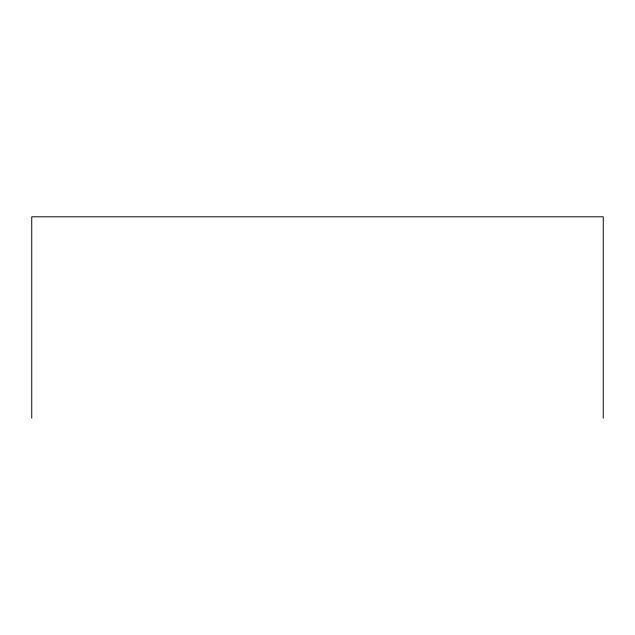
<?xml version="1.0" encoding="UTF-8"?>
<svg xmlns="http://www.w3.org/2000/svg" width="635" height="635" viewBox="0 0 635 635"><rect width="100%" height="100%" fill="white"/><g stroke="black" fill="none" stroke-linecap="round" stroke-linejoin="round"><path stroke-width="0.95" d="M603.25 418.195L603.25 216.805L31.75 216.805L31.75 418.195"/></g></svg>
